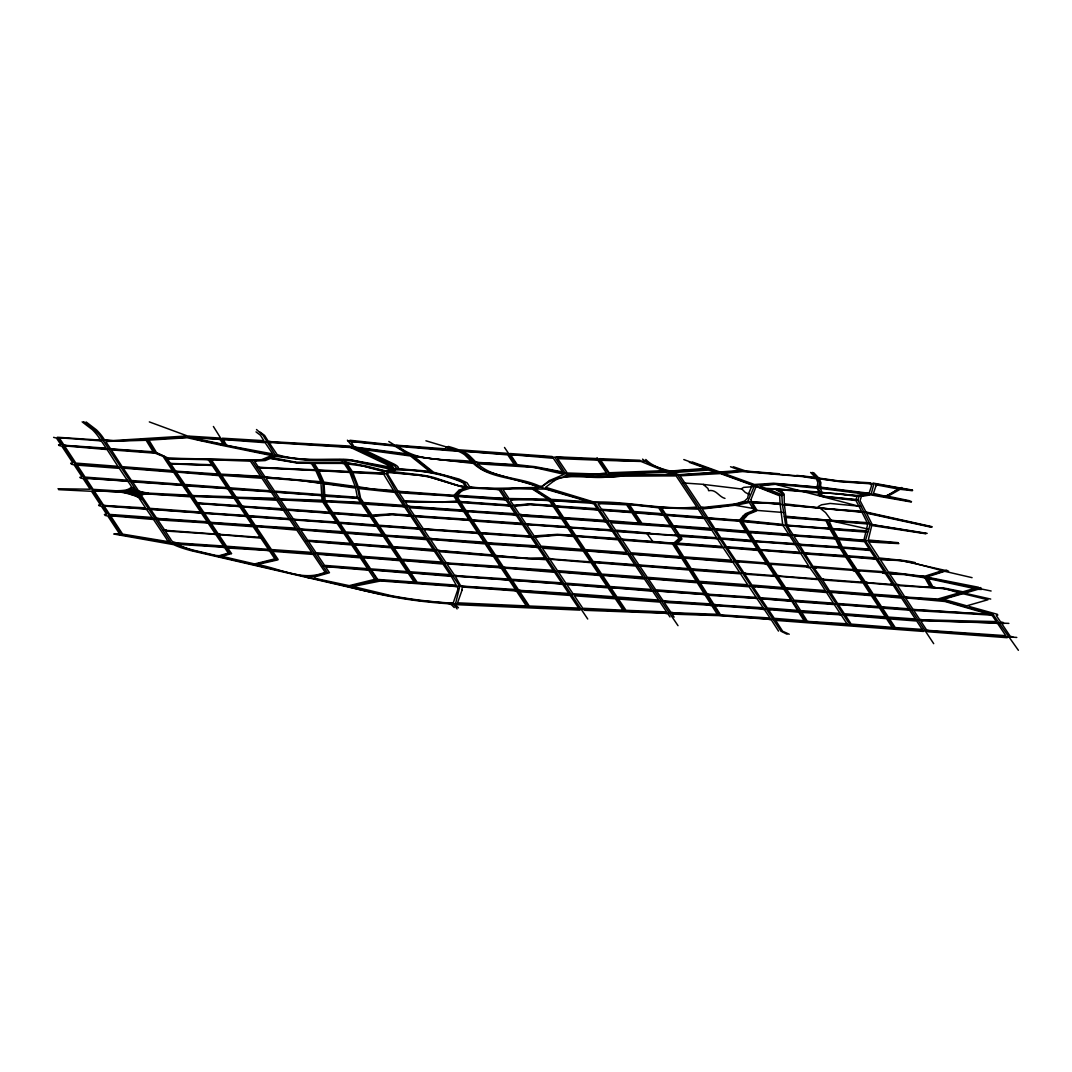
<?xml version="1.0" encoding="UTF-8"?>
<svg xmlns="http://www.w3.org/2000/svg" width="1072" height="1072" viewBox="0 0 1072 1072"><rect width="100%" height="100%" fill="white"/><g stroke="black" fill="none" stroke-linecap="round" stroke-linejoin="round"><path stroke-width="1.5" d="M455.573 603.657L459.781 586.344L396.117 491.552L386.242 473.77L256.664 467.392M911.508 501.575L871.174 494.085L859.248 496.068L857.868 500.061L870.116 524.449L865.439 540.69L933.699 643.669M75.134 464.029L220.202 474.963C280.851 475.66 340.574 486.675 400.834 491.954C476.303 498.413 551.799 500.356 627.415 503.987C667.347 508.557 708.552 511.719 747.854 501.415L754.675 485.268L777.95 483.847L818.861 487.385L871.174 494.085L873.479 485.482L872.769 483.579L839.081 481.261L802.874 476.316L742.722 471.037L677.678 475.151L624.453 475.499C596.836 481.717 564.756 466.977 541.239 487.345L500.503 489.073L467.285 487.304L459.352 486.125L426.87 476.169L387.89 471.814L355.422 464.176L345.077 463.064L296.864 462.675L268.831 457.838M185.067 436.09L113.31 440.525L104.413 439.694L103.153 437.778A440.083 89.244 6.2 0 0 96.426 429.845L86.108 421.953M386.242 473.77L387.89 471.814L394.375 469C418.214 470.286 443.151 472.243 464.819 483.03L467.285 487.304L460.196 490.507L455.399 495.867L478.943 533.092L528.844 606.886M675.199 543.517L680.09 539.069L680.104 537.26L660.057 507.163M850.109 625.03L791.176 535.236L785.669 525.347L782.332 503.987L781.89 495.706L783.31 494.648L782.171 492.544L775.873 488.966L836.307 493.75L857.01 496.296L856.099 499.244L854.29 499.405L825.212 496.376L821.42 495.184L822.023 493.214L823.35 493.04M564.1 476.517L567.758 474.012L599.462 474.521L710.361 469.188M901.753 487.505L885.11 496.671M873.868 483.016L872.769 483.579L912.594 490.427M783.672 512.523L755.666 510.299L747.157 514.011L740.457 520.724L529.849 504.269L512.001 505.81L458.923 501.723L442.428 502.312L402.804 501.374M997.831 615.033L996.317 615.596L1000.498 621.814L1003.405 622.577M946.777 570.157L926.369 576.441L925.94 577.446L931.823 587.402M939.742 599.958L980.867 587.563M97.954 439.761L100.098 439.198L98.932 437.47A435.808 88.373 6.2 0 0 92.313 429.644L82.155 421.872M307.999 577.781L327.268 572.515L251.893 460.344M552.174 456.511L509.736 453.51M218.581 556.502L230.024 553.313L164.378 456.431L155.346 452.612L62.792 445.389M253.756 564.676L276.764 559.316L209.764 459.392M114.959 533.695L171.225 542.995L191.741 550.217L348.266 586.625L377.264 580.126L918.382 620.139L1008.859 623.381M596.715 458.548L556.368 456.806M584.16 610.303L665.136 613.291L667.963 613.948L669.987 616.963M392.915 444.867L350.008 440.27M349.646 446.046L270.881 441.637L268.027 440.914L264.61 435.446L260.188 432.137M79.904 477.281L82.048 476.893L74.156 464.913L71.261 464.163M98.584 505.046L100.379 504.738L91.535 491.298L58.625 489.663M506.708 453.295L458.521 449.771A60.715 12.315 6.2 0 0 448.284 446.434M816.435 568.013L814.305 568.374L821.594 578.532L823.551 579.027M815.953 578.465L817.373 578.223L810.084 568.066L807.149 567.316M213.569 533.588L215.003 533.347L208.316 523.417L206.387 522.922L157.772 519.866L164.324 529.568L166.267 530.064M258.486 536.938L259.933 536.697L253.22 526.727L211.358 523.632L218.031 533.575L219.974 534.07M588.716 561.54L590.149 561.286L583.262 551.048L542.378 548.207L549.132 558.231L551.062 558.74M772.791 575.249L774.225 575.007L767.257 564.663L765.328 564.153M860.762 581.801L862.196 581.56L855.161 571.282L853.218 570.786M890.845 584.039L892.279 583.798L885.512 573.748L882.604 572.997M675.012 534.995L676.445 534.754L671.434 527.156L669.504 526.66L610.598 522.721L615.596 530.144L650.034 533.132M771.733 564.649L770.299 564.89L777.254 575.235L779.197 575.731M859.623 571.269L858.19 571.51L865.225 581.788L867.168 582.284M927.762 631.756L1007.224 637.706M870.464 482.802L839.416 480.993L820.562 478.34L818.512 477.723L813.594 472.605M739.318 562.197L737.147 562.572L743.834 572.743L745.764 573.239M58.518 444.813L60.689 444.451L56.494 438.1L53.6 437.349M70.645 463.238L72.816 462.876L61.854 446.233L58.96 445.483M1004.035 623.502L1001.878 623.864L1010.132 636.138L1012.973 637.103M927.923 586.813L929.772 586.505L924.922 577.848L903.843 574.565L889.733 574.056L896.5 584.106L898.43 584.615M827.798 528.282L829.326 528.04L826.19 521.019L824.341 520.523L786.031 517.575L786.928 524.771L788.67 525.253L827.463 528.255M640.105 460.29L599.69 458.669M219.345 438.019L189.007 436.13M104.386 514.466L106.61 514.185L101.438 506.332L99.026 505.716M117.344 533.735L119.394 533.601L107.83 516.047L105.002 515.391M754.045 486.621L743.7 487.371L741.516 488.685L745.348 492.49L750.32 494.875M122.061 534.874L57.392 437.255L114.436 441.048L189.382 437.095L352.943 447.158L391.669 465.02L394.375 469L352.527 460.411L339.61 459.687C291.49 463.452 245.22 447.828 198.347 439.976L149.316 421.899M899.783 487.907L874.832 483.405M826.619 520.094L867.154 522.6L862.169 512.55L860.293 512.054L784.423 504.845L785.856 516.235L827.195 520.108M1018.4 650.315L993.141 614.604L911.133 609.62L323.047 566.15M784.315 516.717L869.66 523.551M645.277 461.107L639.703 461.121C542.285 457.717 445.014 450.481 348.025 440.967M940.131 587.711A12.851 2.613 6.2 0 1 949.095 589.064L962.911 591.784L974.247 588.528L928.245 578.572L932.814 586.732L935.173 587.349M921.598 576.079L925.056 576.133L942.194 570.693L914.59 563.229A25.701 5.213 6.2 0 0 895.964 560.375L880.393 559.758L888.393 572.006L921.598 576.079L978.589 587.268M165.704 458.401L253.93 460.397L263.404 460.009L275.37 455.225L263.069 435.353L256.503 429.524M747.854 501.415L863.898 512.054L932.117 527.035M169.229 463.586L213.717 465.302M92.581 490.36L167.326 494.916L349.191 502.192L898.122 543.089M981.47 589.466L978.012 589.319L966.462 592.655L967.051 593.419M567.758 474.012C516.731 460.303 463.131 465.73 411.501 455.319L352.943 447.158L347.395 440.177M57.982 488.738L90.169 489.234L83.227 478.675L80.333 477.951M682.837 482.936L701.879 484.236L741.462 489.006M898.108 542.66L868.28 540.007L871.75 525.508L925.538 533.735M898.872 543.611L868.695 541.976L879.187 557.963L896.741 559.798A25.701 5.213 6.2 0 1 915.367 562.653M84.313 477.884L359.401 498.065L416.365 583.074M871.322 549.829L391.655 514.292L371.14 516.007L196.029 503.13M102.698 505.636L532.824 536.884L557.802 534.7L900.882 560.482L948.64 571.162M306.23 540.837L435.902 550.485L528.349 558.606L549.387 558.793L942.677 588.22L990.729 599.074M868.065 531.578L785.669 525.347L740.457 520.724L805.956 621.747M109.022 515.19L903.173 574.096L922.054 576.642L991.118 591.007M162.663 530.117L262.131 537.487M1016.792 637.451L718.294 615.221L449.436 603.389L419.313 600.548A147.936 30.003 6.2 0 1 348.266 586.625M398.476 468.786L429.537 471.224L410.482 455.975L360.272 449.155L391.2 463.787A38.552 7.826 6.2 0 1 396.01 468.089L398.476 468.786A41.125 8.335 6.2 0 0 393.424 463.774L362.242 449.007M779.357 473.744L746.018 471.09L733.328 466.762M796.684 475.378L815.336 477.362L810.606 472.444M857.868 500.061L824.663 496.631L820.053 495.023L820.254 492.638L818.619 489.14L819.598 482.641L817.668 478.3L812.268 472.377M835.986 493.482L859.248 496.068M997.429 614.336L969.168 606.484M912.473 490.078L901.807 488.202M912.218 490.681L900.158 489.314L887.911 496.256L909.659 500.758M861.044 506.373L830.17 503.425L821.567 504.791L818.204 506.654L825.587 512.617L831.778 521.005L868.749 529.206M113.645 534.003L173.731 544.67A63.101 12.797 6.2 0 0 191.928 550.861L375.964 593.446A102.363 20.757 6.2 0 0 447.091 603.657L451.232 604.541L454.26 607.543M732.203 504.751L754.822 508.758M911.24 502.004L870.786 494.889L861.379 496.43L860.066 500.651L865.761 511.625L867.436 512.322L931.729 526.62M922.148 577.044L930.255 578.599M926.221 533.548L870.116 524.449M221.288 445.255L271.631 455.56L261.689 459.647L254.104 460.022L168.371 458.173L156.552 452.639L148.914 440.136L187.131 437.738L221.14 445.215M927.173 533.374L873.707 524.851L871.992 524.181L866.538 513.166L931.246 527.236M222.346 438.207L263.846 440.659L260.442 435.205L256.007 431.895M396.211 445.202L453.67 449.423A46.431 9.42 6.2 0 0 445.563 446.823M580.032 610.129L455.158 604.608L458.481 607.837M383.629 474.132L352.862 472.618L358.262 486.742L373.029 489.1L393.504 490.373L383.669 474.199M972.076 577.661L944.727 571.322L928.004 576.629L929.33 577.406M923.541 631.448L775.659 620.38L782.627 631.234L789.233 634.235M773.595 483.807L857.278 505.823M993.141 614.604L942.449 600.159L171.225 542.995L99.508 434.991L94.363 429.617L83.616 421.685M425.919 440.793L458.253 450.508C470.769 453.456 475.017 468.585 487.479 471.653L595.014 503.023L678.013 625.673M692.271 461.992L719.821 471.975L740.27 470.461L730.528 466.749M683.802 459.553L781.89 495.706M689.309 462.327L706.033 468.384L670.442 471.037C661.732 469.04 652.191 466.132 645.773 459.486M724.98 498.4C718.803 496.859 716.203 489.046 708.659 490.708L707.949 488.524L703.286 484.397M350.799 447.547L385.237 463.854A31.704 6.432 6.2 0 1 389.203 467.459M787.022 634.195L780.992 631.22L677.678 475.151L649.672 464.256L642.517 459.138M451.339 603.469L454.474 605.238L457.074 608.936M388.788 441.476L412.519 456.337L432.994 472.765M531.632 487.934L550.807 500.142L625.07 611.12M597.117 457.744L609.124 473.811M646.63 533.146L653.076 541.856M627.415 503.987L641.217 524.128M516.771 465.476L504.497 447.453M377.264 580.126L323.53 501.214L322.793 482.949L317.446 470.434L312.635 463.064M674.114 617.137L672.09 614.135L719.768 615.663L768.53 619.308L771.438 620.058L778.527 631.1M500.503 489.073L587.724 619.013M719.821 615.328L673.685 543.41M894.758 628.366L841.265 547.765L826.954 520.416M213.395 426.482L225.147 445.282M555.108 457.543L565.373 473.516M146.904 439.332L155.346 452.612M751.311 502.312L755.666 510.299M343.536 459.593C350.879 471.399 357.847 483.861 359.401 498.065M128.828 490.333L129.096 490.641A5.802 1.179 6.2 0 0 136.131 492.396L135.353 491.15A3.779 0.764 6.2 0 0 132.097 490.051L128.881 490.252M817.199 488.229L818.887 492.008L766.185 488.336L760.276 486.621L760.477 485.857L775.914 484.236L817.199 488.229M817.454 485.549L817.346 486.675L815.618 486.876L773.622 483.231L754.42 484.49L723.868 473.435L742.521 471.573L802.526 476.584L816.395 478.809L817.842 482.507L817.454 485.549M820.281 488.376L821.929 492.236L823.35 492.584L856.099 495.492L866.122 494.219L820.281 488.376M820.522 485.884L820.428 486.822L822.103 487.358L866.431 492.919L869.245 492.758L871.509 485.938L871 484.182L869.204 483.713L839.389 481.636L821.018 479.037L819.477 479.171L820.924 482.815L820.522 485.884M750.949 499.619L751.753 501.763L753.549 502.152L780.041 503.116L779.652 495.813L757.743 487.103L755.934 487.023L750.949 499.619M875.77 486.38L873.452 493.348L883.047 495.72L886.021 495.907L889.733 494.326L898.148 489.02L877.258 485.026L875.435 485.201L875.77 486.38M867.717 523.98L866.163 530.787L834.204 528.751L832.354 528.268L829.071 520.871L867.717 523.98M748.631 493.535L747.573 498.266L744.504 501.147L737.415 503.358A42.84 8.683 6.2 0 1 730.434 504.483L704.264 507.324L700.78 506.882L680.09 475.834L720.411 473.583L750.695 484.557L752.075 485.629L748.631 493.535M865.841 532.087L863.992 539.685L861.339 540.007L837.915 537.916L833.091 529.662L865.841 532.087M818.928 492.973L818.271 495.103L823.926 496.872L855.952 500.544L861.473 511.156L831.363 509.12L786.017 504.014L784.289 503.505L784.181 494.165L782.198 491.927L777.441 489.515L818.928 492.973M457.878 589.426L453.282 602.745L450.548 603.054A101.438 20.569 6.2 0 1 391.655 595.764L352.849 586.478L380.64 580.97L454.501 586.411L457.771 587.094L457.878 589.426M462.139 589.868L457.57 602.839L526.298 605.894L516.771 591.53L513.877 590.793L463.868 587.108L462.086 587.402L462.139 589.868M538.399 486.983L538.117 487.586C516.141 487.398 494.313 489.395 472.39 487.211L469.536 486.514L467.003 482.748L458.963 479.037L433.611 472.256L414.033 456.592L473.382 463.439C490.025 479.197 516.798 477.134 536.911 486.554L538.399 486.983M716.391 472.136L679.166 474.708L672.399 472.698L708.257 470.032L716.391 472.136M767.512 488.819L782.104 494.889L781.207 492.651L775.257 489.301L767.512 488.819M742.883 516.302L739.72 519.92L737.75 520.108L709.53 517.937L707.6 517.441L702.16 509.026L733.436 505.421A47.128 9.554 6.2 0 0 741.114 504.175L749.315 502.513L753.643 509.508A12.851 2.613 6.2 0 1 752.825 510.754L746.099 513.488A17.139 3.471 6.2 0 0 745.161 514.051L742.883 516.302M745.898 516.717L742.775 520.309L782.681 524.396L780.175 504.456L769.75 503.103L752.638 503.183L756.631 509.682A17.139 3.471 6.2 0 1 755.559 511.344L748.899 514.037A12.851 2.613 6.2 0 0 748.189 514.453L745.898 516.717M458.87 490.333L454.247 495.036L452.263 495.224L400.62 491.485L397.685 490.735L387.89 474.521A21.427 4.342 6.2 0 1 389.042 472.551L415.856 474.95A24.844 5.038 6.2 0 1 433.745 478.34L465.087 487.814L458.87 490.333M461.831 490.815L457.463 495.264L504.939 498.507L499.297 490.118L496.443 489.435L470.635 488.015L461.831 490.815M663.488 470.688L609.151 472.752L600.762 460.277L641.029 461.469L663.488 470.688M228.309 553.125L219.211 555.711L215.928 555.457L194.447 550.418A58.813 11.926 6.2 0 1 177.751 544.777L176.813 544.281L221.864 547.135L224.718 547.779L228.309 553.125M231.512 553.594L221.824 556.314L254.64 563.939L274.834 558.847L269.635 551.115L266.794 550.459L227.746 548.006L231.512 553.594M678.509 538.975L674.074 542.847L672.037 543.022L623.314 539.229L621.371 538.734L616.547 531.551L675.454 535.665L677.383 536.161L678.643 538.077A12.851 2.613 6.2 0 1 678.509 538.975M681.47 539.457L677.316 543.089L722.34 546.452L717.61 539.149L715.694 538.653L680.412 536.389L681.658 538.265A17.139 3.471 6.2 0 1 681.47 539.457M673.149 474.467L621.438 475.218A27.939 5.668 6.2 0 0 616.695 475.445L603.322 476.544A27.765 5.628 6.2 0 1 592.32 476.651L580.769 476.129A27.939 5.668 6.2 0 0 575.57 476.008L567.008 475.754L571.403 474.601L599.623 475.03L665.243 472.31L673.149 474.467M549.467 480.564L542.043 486.246L539.578 486.139C520.014 476.919 493.924 478.996 477.643 463.787L534.097 467.446L564.153 474.32L549.467 480.564M553.581 481.221L545.648 487.304L594.022 502.058C628.353 501.093 662.684 510.46 696.854 507.016L676.137 475.928L622.939 475.928A24.844 5.038 6.2 0 0 618.758 476.115L605.385 477.228A30.847 6.258 6.2 0 1 593.164 477.348L581.627 476.812A24.844 5.038 6.2 0 0 577.004 476.718C569.044 476.464 560.415 476.531 553.581 481.221M374.771 579.349L349.231 585.647L315.624 578.518L314.136 577.084L329.479 572.729L325.875 567.369L328.032 566.82L368.647 570.25L374.771 579.349M588.943 501.75L551.209 499.364L535.116 489.087L545.434 489.046L588.943 501.75M515.364 506.118L514.399 506.6L519.357 513.984L522.265 514.734L560.576 517.32L553.46 506.734L551.517 506.239L530.332 504.671L515.364 506.118M463.988 451.272L463.104 451.701A61.225 12.422 6.2 0 1 469.616 455.801L475.512 461.684L478.621 462.461L514.265 464.538L507.78 454.89L463.988 451.272M325.111 572.193C302.961 582.083 279.229 568.08 257.267 564.529L277.353 559.999A5.146 1.045 6.2 0 0 278.063 559.37L272.663 551.343L313.171 554.438L325.111 572.193M504.738 489.328L503.264 490.051L508.959 498.52L548.127 499.15L532.462 489.14L512.764 488.604L504.738 489.328M256.101 461.014L254.761 461.657L258.178 466.735L260.201 467.379L315.423 469.804L311.577 463.72L309.741 463.305L296.756 462.93L270.238 458.494L265.199 460.571L256.101 461.014M536.161 537.005L535.169 537.487L541.012 546.171L582.136 549.373L573.507 536.536L558.566 535.089L536.161 537.005M374.021 516.141L373.002 516.61L378.778 525.213L418.857 528.161L410.938 516.382L392.62 514.681L374.021 516.141M195.881 437.925L194.916 438.354L223.123 444.331L220.403 439.788L218.514 439.306L195.881 437.925M389.444 469.965L385.33 470.863L365.271 465.824L348.628 463.024L346.202 462.3L345.157 460.692L350.919 460.732L390.744 469.255A34.277 6.955 6.2 0 1 389.444 469.965M395.313 469.884L391.454 471.519L415.815 474.32A27.939 5.668 6.2 0 1 435.982 478.139L452.799 483.767A56.803 11.524 6.2 0 0 460.397 485.991L465.543 486.527L462.903 482.614C441.825 473.234 418.281 469.791 395.313 469.884M275.544 456.324L272.315 457.65L296.462 462.26L343.281 462.233L342.33 460.799L340.079 460.25L305.198 460.129L275.544 456.324M260.523 467.848L259.25 468.317L264.771 476.531L267.678 477.281L320.702 481.703L315.932 470.822L314.578 470.487L260.523 467.848M512.135 500.034L510.393 500.664L513.341 505.033L514.801 505.287L528.898 503.92L552.509 505.327L549.48 500.838L547.551 500.343L532.436 499.311L512.135 500.034M606.404 472.94L597.278 474.038L567.262 473.007L557.574 458.602L597.801 460.156L606.404 472.94M457.007 501.039L441.852 501.951L406.194 501.066L404.345 500.651L399.065 492.785L452.263 496.108L454.193 496.604L457.007 501.039M315.784 463.385L314.485 463.761L318.411 469.951L349.378 471.466L344.447 464.002L342.142 463.412L315.784 463.385M959.118 592.883L937.893 598.993L907.394 597.171L904.5 596.434L897.425 585.526L939.394 588.3A12.851 2.613 6.2 0 1 948.358 589.654L959.118 592.883M962.87 593.687L943.467 599.275L966.77 605.827L987.915 599.757L962.87 593.687M544.871 557.855L528.349 558.271L497.957 555.805L495.532 555.175L488.202 544.12L535.263 547.149L538.171 547.899L544.871 557.855M107.897 441.396L105.94 441.919L110.389 448.485L112.332 448.98L153.108 451.754L146.114 440.284L107.897 441.396M168.867 458.856L167.54 459.191L170.247 463.158L171.654 463.479L211.72 464.725L208.584 460.076L206.762 459.674L168.867 458.856M212.846 459.808L211.519 460.143L220.926 474.132L260.563 476.223L250.433 461.174L212.846 459.808M400.245 446.568L398.918 446.903C419.152 462.635 447.252 458.588 471.251 461.335L465.918 456.015A56.039 11.363 6.2 0 0 458.508 451.366L400.245 446.568M406.65 501.75L405.31 502.085L407.722 505.676L410.643 506.426L462.729 510.058L457.945 502.513L456.297 502.205L406.65 501.75M600.132 503.652L598.109 504.148L601.312 508.905L603.255 509.414L630.912 511.237L626.597 504.818L600.132 503.652M96.534 490.936L94.497 491.418L103.408 504.952L105.82 505.569L145.537 507.887L138.837 497.756A29.681 6.017 6.2 0 0 130.208 494.339A20.462 4.154 6.2 0 0 118.67 491.86L96.534 490.936M922.898 620.742L920.861 621.224L926.422 629.72L929.317 630.47L1005.804 635.669L997.724 623.649L994.937 623.006L922.898 620.742M996.33 621.586L922.282 619.804L919.495 619.174L913.773 610.477L990.046 615.047L992.31 615.609L996.33 621.586M194.715 496.564L193.349 496.872L197.127 502.5L199.07 502.996L239.002 505.582L234.192 498.44L232.316 497.998L194.715 496.564M171.976 463.948L170.957 464.176L175.46 470.769L177.389 471.265L217.938 473.985L212.403 465.757L211.01 465.436L171.976 463.948M233.066 496.751L194.072 495.612L192.21 495.184L185.804 485.884L225.911 488.51L227.854 489.006L233.066 496.751M238.533 498.239L237.153 498.547L242.031 505.81L243.974 506.306L282.459 508.785L276.737 500.262L238.533 498.239M275.343 498.212L237.89 497.301L236.014 496.872L230.882 489.234L269.394 491.726L271.323 492.222L275.343 498.212M223.231 475.499L221.85 475.807L229.931 487.827L270.372 490.815L261.93 478.273L223.231 475.499M282.914 499.967L280.851 500.423L286.68 509.093L329.586 512.175L322.766 502.031L282.914 499.967M327.04 501.75L325.66 502.058L332.682 512.483L369.143 515.176L361.586 503.934L327.04 501.75M578.652 608.079L529.273 606.015L519.813 591.757L570.17 595.469L578.652 608.079M623.046 610.182L582.779 608.253L574.378 595.777L615.382 598.806L623.046 610.182M666.583 611.898L626.008 610.316L618.423 599.034L659.99 602.089L666.583 611.898M717.289 614.283L673.538 612.742L670.71 612.072L664.198 602.397L709.101 605.184L711.982 605.921L717.289 614.283M189.288 495.143L150.415 493.227A11.497 2.332 6.2 0 1 138.502 490.788L132.593 481.891L180.833 485.16L182.776 485.656L189.288 495.143M320.059 470.755L318.947 470.97L323.824 482.105L355.18 486.447L349.847 472.471L320.059 470.755M271.471 442.562L269.34 442.964L277.192 454.622C298.19 461.201 320.555 458.896 342.236 459.258A12.851 2.613 6.2 0 1 350.584 459.875L391.736 467.419A34.277 6.955 6.2 0 0 387.474 463.828L354.671 448.297L350.919 447.56L271.471 442.562M352.916 441.718L351.134 442.053L353.934 446.488L356.815 447.386L407.28 453.871L395.675 446.595L392.767 445.885L352.916 441.718M224.865 439.694L223.418 439.962L226.42 444.987L228.202 445.657L272.717 453.925L265.173 442.709L224.865 439.694M383.535 473.06L352.366 471.613L347.274 463.921L363.689 466.199L384.835 471.921A25.701 5.213 6.2 0 0 383.535 473.06M553.943 500.785L552.509 501.039L555.537 505.555L557.48 506.051L597.131 508.651L593.955 503.92L591.074 503.21L553.943 500.785M477.549 532.422L425.008 528.965L423.065 528.469L415.145 516.704L467.848 520.228L469.777 520.724L477.549 532.422M482.936 533.789L481.502 534.044L487.023 542.352L488.953 542.847L536.791 545.849L531.149 537.461L529.22 536.978L482.936 533.789M530.198 536.054L480.564 532.637L472.819 520.952L522.506 524.61L530.198 536.054M88.4 478.514L86.256 478.889L93.143 489.355L115.776 490.762A30.606 6.204 6.2 0 0 126.389 489.958A69.747 14.15 6.2 0 0 131.655 486.876L128.184 481.623L126.255 481.127L88.4 478.514M127.26 480.202L85.077 477.107L77.197 465.141L119.3 468.37L127.26 480.202M125.665 468.33L123.535 468.705L131.467 480.511L181.798 484.249L173.57 472.216L125.665 468.33M515.15 513.676L467.687 510.781L465.771 510.299L460.893 502.607L508.302 505.877L510.245 506.386L515.15 513.676M172.418 470.541L122.128 466.655L111.314 449.892L155.212 453.215L163.038 456.364L172.418 470.541M178.032 472.189L176.599 472.444L184.84 484.477L226.902 487.599L218.862 475.633L178.032 472.189M106.262 506.239L104.466 506.547L109.639 514.413L152.117 517.441L146.757 509.682L144.278 508.972L106.262 506.239M152.291 509.508L150.871 509.749L156.378 517.816L159.286 518.567L207.191 521.742L201.643 513.501L199.714 513.006L152.291 509.508M512.604 454.796L510.808 455.118L517.28 464.725L535.209 466.695L562.559 471.948L553.366 458.293L512.604 454.796M468.29 511.719L466.856 511.96L471.881 519.531L473.811 520.027L521.555 523.203L516.516 515.712L513.622 514.975L468.29 511.719M566.177 518.969L564.743 519.223L569.808 526.754L571.738 527.25L611.375 529.823L606.39 522.412L603.482 521.675L566.177 518.969M605.01 520.362L563.617 517.548L556.489 506.962L598.082 510.058L605.01 520.362M268.308 478.206L266.151 478.581L274.593 491.123L321.68 494.594L320.97 483.392L302.331 480.712L268.308 478.206M199.526 503.666L198.079 503.907L203.734 512.309L205.663 512.805L245.595 515.391L239.954 506.989L238.011 506.493L199.526 503.666M276.978 492.289L275.544 492.544L279.457 498.373L282.284 499.029L322.029 500.195L321.774 496.108L319.63 495.505L276.978 492.289M200.705 512.081L149.906 508.342L141.584 495.84A30.673 6.218 6.2 0 1 142.335 494.902A10.13 2.05 6.2 0 1 151.005 494.165L190.427 496.818L200.705 512.081M206.119 513.475L204.685 513.716L210.233 521.97L212.162 522.466L252.094 525.052L246.547 516.811L244.617 516.315L206.119 513.475M244.416 506.976L242.982 507.217L248.637 515.619L289.065 518.593L283.41 510.192L244.416 506.976M251.022 516.784L249.588 517.026L255.136 525.267L257.066 525.776L295.43 528.067L290.016 520.014L288.073 519.518L251.022 516.784M289.065 510.259L287.631 510.513L293.272 518.902L295.215 519.397L336.179 521.984L330.658 513.769L328.246 513.153L289.065 510.259M257.695 526.7L256.248 526.942L271.471 549.574L311.791 552.388L296.81 530.117L257.695 526.7M295.658 520.067L294.224 520.322L299.651 528.375L302.545 529.126L342.678 531.632L337.265 523.578L334.839 522.962L295.658 520.067M335.067 513.649L333.633 513.903L339.275 522.292L375.749 524.985L370.095 516.583L335.067 513.649M220.43 534.74L218.983 534.982L226.554 546.238L268.442 549.346L260.871 538.104L220.43 534.74M458.669 496.564L457.221 496.818L459.995 501.2L461.925 501.696L509.294 504.966L506.319 500.544L503.411 499.807L458.669 496.564M303.175 530.05L301.018 530.426L307.637 540.248L350.571 543.357L343.924 533.494L303.175 530.05M341.66 523.458L340.226 523.712L345.774 531.953L382.235 534.647L376.701 526.392L341.66 523.458M223.525 546.01L176.558 542.888L172.659 541.668A58.813 11.926 6.2 0 1 170.743 539.229L165.262 530.988L214.011 534.258L215.954 534.754L223.525 546.01M409.986 514.975L391.253 513.944L371.957 515.069L364.627 504.162L401.973 506.641L404.881 507.391L409.986 514.975M381.163 526.379L379.729 526.62L385.277 534.861L387.206 535.357L425.222 537.635L419.809 529.568L417.866 529.072L381.163 526.379M348.333 533.374L346.899 533.628L353.666 543.678L390.141 546.398L383.361 536.308L348.333 533.374M310.022 541.414L308.575 541.655L316.012 552.71L359.066 555.993L351.643 544.965L310.022 541.414M468.839 519.317L416.137 515.779L414.194 515.284L409.102 507.713L461.871 511.237L463.814 511.733L468.839 519.317M425.45 529.635L424.016 529.89L429.443 537.943L432.338 538.68L483.995 542.137L478.487 533.843L476.558 533.347L425.45 529.635M387.836 536.295L386.402 536.536L393.183 546.613L433.155 549.413L426.602 539.672L387.836 536.295M356.051 544.844L354.618 545.085L362.162 556.301L398.637 559.008L391.092 547.805L356.051 544.844M319.536 554.385L317.392 554.747L324.548 565.386L367.575 568.656L360.313 557.842L319.536 554.385M630.966 504.657L629.532 504.899L633.954 511.478L662.563 513.716L658.677 507.833L630.966 504.657M432.967 539.618L430.81 539.993L437.416 549.815L440.351 550.66L492.477 554.934L485.16 543.906L432.967 539.618M528.148 524.677L526.714 524.918L534.124 535.933L557.172 534.338L572.555 535.129L567.718 527.947L565.788 527.451L528.148 524.677M395.568 547.792L394.134 548.033L401.665 559.236L441.637 562.023L434.348 551.209L395.568 547.792M364.721 557.735L363.287 557.976L370.617 568.87L407.079 571.564L399.762 560.683L364.721 557.735M663.206 507.887L661.759 508.141L665.471 513.93L667.548 514.48L703.366 517.093L698.247 509.16L663.206 507.887M566.766 526.526L527.705 524.007L525.762 523.511L520.737 516.034L559.758 518.486L561.701 518.995L566.766 526.526M572.193 527.92L570.76 528.161L575.584 535.343L577.527 535.839L617.15 538.412L612.326 531.23L610.383 530.734L572.193 527.92M404.238 560.669L402.791 560.911L410.107 571.778L450.119 574.646L443.004 564.073L404.238 560.669M373.485 570.157L371.689 570.478L377.719 579.429L414.114 582.029L408.151 573.158L373.485 570.157M577.969 536.509L576.535 536.764L585.165 549.601L626.611 552.469L618.102 539.819L577.969 536.509M449.382 564.019L447.225 564.381L454.34 574.954L457.235 575.704L508.476 579.027L501.428 568.415L498.52 567.664L449.382 564.019M412.975 573.078L411.179 573.386L417.155 582.257L456.243 585.138L451.325 576.428L412.975 573.078M587.724 551.021L586.29 551.263L593.191 561.514L634.785 564.622L627.991 554.519L587.724 551.021M500.075 566.364L448.753 563.081L445.845 562.344L438.636 551.611L491.11 555.886L493.535 556.529L500.075 566.364M551.517 559.396L550.083 559.651L557.467 570.626L598.605 573.855L591.101 562.706L551.517 559.396M457.69 576.374L455.533 576.736L460.464 585.446L463.198 586.17L515.418 589.493L509.535 580.635L507.123 580.006L457.69 576.374M506.614 568.267L504.456 568.629L511.505 579.255L561.688 582.873L554.626 572.354L506.614 568.267M634.356 554.452L632.199 554.827L638.992 564.931L688.278 568.602L681.738 558.298L634.356 554.452M595.576 562.679L594.143 562.934L601.633 574.083L643.093 576.977L635.736 566.029L595.576 562.679M553.246 570.317L505.997 567.329L503.103 566.592L496.591 556.77L546.09 559.678L553.246 570.317M560.991 572.301L558.834 572.676L565.909 583.181L606.966 586.29L599.73 575.53L560.991 572.301M514.372 580.542L512.577 580.85L518.459 589.721L521.354 590.458L568.79 593.432L562.894 584.655L559.986 583.905L514.372 580.542M641.378 566.096L639.944 566.338L647.314 577.299L696.21 581.104L689.175 570.009L641.378 566.096M604.206 575.503L602.759 575.758L610.008 586.518L651.508 589.479L644.473 579.027L604.206 575.503M569.259 584.588L567.101 584.964L573.011 593.741L614.015 596.756L608.052 587.885L569.259 584.588M731.573 560.214L683.708 556.85L675.735 544.295L723.265 547.859L731.573 560.214M650.838 578.974L648.694 579.336L655.729 589.801L704.049 593.446L697.269 582.766L650.838 578.974M612.876 587.804L611.08 588.113L617.043 596.983L658.61 600.052L652.714 591.275L612.876 587.804M659.079 591.208L656.922 591.583L662.831 600.36L665.725 601.097L710.682 603.884L705.068 595.04L702.669 594.424L659.079 591.208M779.639 576.401L778.205 576.642L785.655 587.737L825.279 590.498L818.311 579.63L779.639 576.401M755.425 586.732L753.268 587.108L760.396 597.694L791.015 599.985L783.753 589.185L755.425 586.732M782.627 587.51L751.914 585.057L744.759 574.15L775.177 576.414L782.627 587.51M788.228 589.171L786.781 589.412L794.044 600.213L833.373 603.147L826.579 592.548L788.228 589.171M763.157 607.744L716.605 604.849L713.724 604.112L708.096 595.268L755.197 598.297L757.127 598.792L763.157 607.744M770.902 609.74L768.745 610.102L774.279 618.33L804.107 620.742L798.747 612.233L770.902 609.74M875.811 595.67L874.363 595.911L881.559 606.752L908.641 608.775L901.592 598.109L875.811 595.67M907.997 598.109L905.84 598.471L912.835 609.057L914.764 609.539L989.523 614.336L944.941 601.499L907.997 598.109M840.14 613.425L800.623 610.598L794.968 601.62L834.284 604.568L840.14 613.425M847.858 615.408L845.701 615.77L851.181 624.092L892.199 627.334L886.517 618.691L847.858 615.408M915.354 618.973L888.34 617.07L882.497 608.172L909.579 610.196L915.354 618.973M61.694 437.952L59.536 438.314L63.73 444.692L66.625 445.443L106.155 448.15L101.626 441.45L98.704 440.713L61.694 437.952M360.46 502.259L326.746 500.825L325.097 500.41L324.829 496.242L356.078 498.132L358.008 498.614L360.46 502.259M403.501 505.354L363.502 502.5L360.567 498.132L358.678 488.551L394.804 492.41L403.501 505.354M670.335 525.481L641.94 523.337L634.905 512.885L663.488 515.123L670.335 525.481M675.909 527.129L674.476 527.384L679.487 534.968L716.699 537.742L711.915 530.345L675.909 527.129M710.602 528.308L673.363 525.709L666.543 515.377L704.277 518.513L710.602 528.308M718.307 530.305L716.136 530.667L720.92 538.05L751.512 540.315L746.675 532.744L718.307 530.305M751.164 532.717L749.717 532.972L754.541 540.543L756.47 541.038L794.66 543.544L789.876 536.121L786.982 535.37L751.164 532.717M723.278 539.216L721.831 539.471L726.548 546.76L757.087 549.052L752.41 541.722L723.278 539.216M788.563 534.07L748.658 531.297L742.668 521.622L781.274 525.24L783.217 525.776L788.563 534.07M796.268 536.054L794.084 536.429L798.868 543.852L800.797 544.348L839.229 546.867L835.745 539.35L833.895 538.854L796.268 536.054M728.92 547.926L727.486 548.181L735.794 560.522L766.158 562.988L757.998 550.459L728.92 547.926M680.68 556.636L630.818 552.777L622.323 540.141L672.693 544.067L680.68 556.636M686.214 558.284L684.767 558.525L691.306 568.83L739.613 572.421L732.94 562.251L686.214 558.284M762.473 550.445L761.04 550.686L769.187 563.215L808.703 566.016L800.838 553.621L762.473 550.445M844.495 548.248L843.048 548.489L847.764 555.792L875.1 557.842L870.223 550.512L844.495 548.248M869.312 549.105L842.27 547.082L838.786 539.578L864.488 541.655L869.312 549.105M850.136 556.958L848.689 557.212L857.064 569.835L884.186 571.698L876.052 559.262L850.136 556.958M747.693 584.749L699.252 581.332L692.204 570.237L740.538 573.842L747.693 584.749M854.022 569.607L812.924 566.338L805.059 553.929L845.661 556.984L854.022 569.607M756.175 597.372L709.49 594.29L707.091 593.674L700.311 582.994L749.06 586.786L756.175 597.372M717.181 605.774L715.011 606.149L720.29 614.47L722.22 614.966L770.058 618.008L764.537 609.794L761.629 609.057L717.181 605.774M762.782 598.859L761.348 599.101L767.378 608.065L797.581 610.37L791.927 601.392L762.782 598.859M867.623 582.954L866.163 583.195L873.278 594.236L900.252 596.072L893.217 585.205L867.623 582.954M832.971 592.481L830.8 592.856L837.594 603.469L878.517 606.524L871.335 595.684L832.971 592.481M870.236 594.022L829.487 590.819L822.532 579.939L863.134 582.967L870.236 594.022M839.952 604.635L838.505 604.876L844.347 613.733L885.298 616.842L879.455 607.945L839.952 604.635M846.96 623.77L809.065 621.465L807.149 620.969L801.789 612.447L838.585 614.725L841.48 615.462L846.96 623.77M922.201 629.411L895.241 627.562L889.559 618.919L916.707 621.01L922.201 629.411M638.899 523.109L609.231 520.684L602.263 510.326L631.864 512.644L638.899 523.109M745.63 531.082L714.823 528.63L708.512 518.848L739.533 521.233L745.63 531.082M756.899 541.695L755.438 541.95L760.128 549.279L762.045 549.775L799.967 552.214L795.545 544.951L793.628 544.455L756.899 541.695M844.736 555.564L806.09 553.018L804.174 552.522L799.752 545.259L838.09 547.765L840.006 548.261L844.736 555.564M67.067 446.113L64.896 446.475L75.857 463.104L117.907 466.333L107.093 449.557L67.067 446.113M788.925 525.91L787.464 526.151L792.771 534.392L795.665 535.129L834.887 537.688L830.05 529.447L828.147 528.938L788.925 525.91M357.391 497.234L324.749 494.902L324.039 483.713L355.582 488.068L357.391 497.234M113.083 515.994L110.858 516.275L122.597 534.097L169.001 541.789L168.183 541.146A63.101 12.797 6.2 0 1 166.495 538.854L153.51 519.491L113.083 515.994M133.102 492.209L117.424 491.123A18.17 3.685 6.2 0 0 127.729 490.266A50.719 10.291 6.2 0 0 133.116 487.264L135.179 490.561A3.792 0.764 6.2 0 0 131.4 489.837A3.792 0.764 6.2 0 0 128.426 490.105A6.847 1.394 6.2 0 0 133.102 492.209M148.11 493.294L138.422 492.584L136.64 490.105A12.06 2.439 6.2 0 0 148.11 493.294M133.357 492.597L118.791 491.539A17.688 3.591 6.2 0 1 131.709 494.38A31.061 6.298 6.2 0 1 141.383 499.525L137.886 494.715A3.725 0.75 6.2 0 1 133.665 494.808A3.725 0.75 6.2 0 1 130.623 493.696A7.209 1.461 6.2 0 1 133.357 492.597M148.097 493.736L138.971 493.066L140.352 495.21A11.765 2.385 6.2 0 1 148.097 493.736M134.322 494.782L131.293 493.83A6.097 1.233 6.2 0 1 136.452 492.879L137.484 494.5A4.315 0.871 6.2 0 1 134.322 494.782"/></g></svg>
